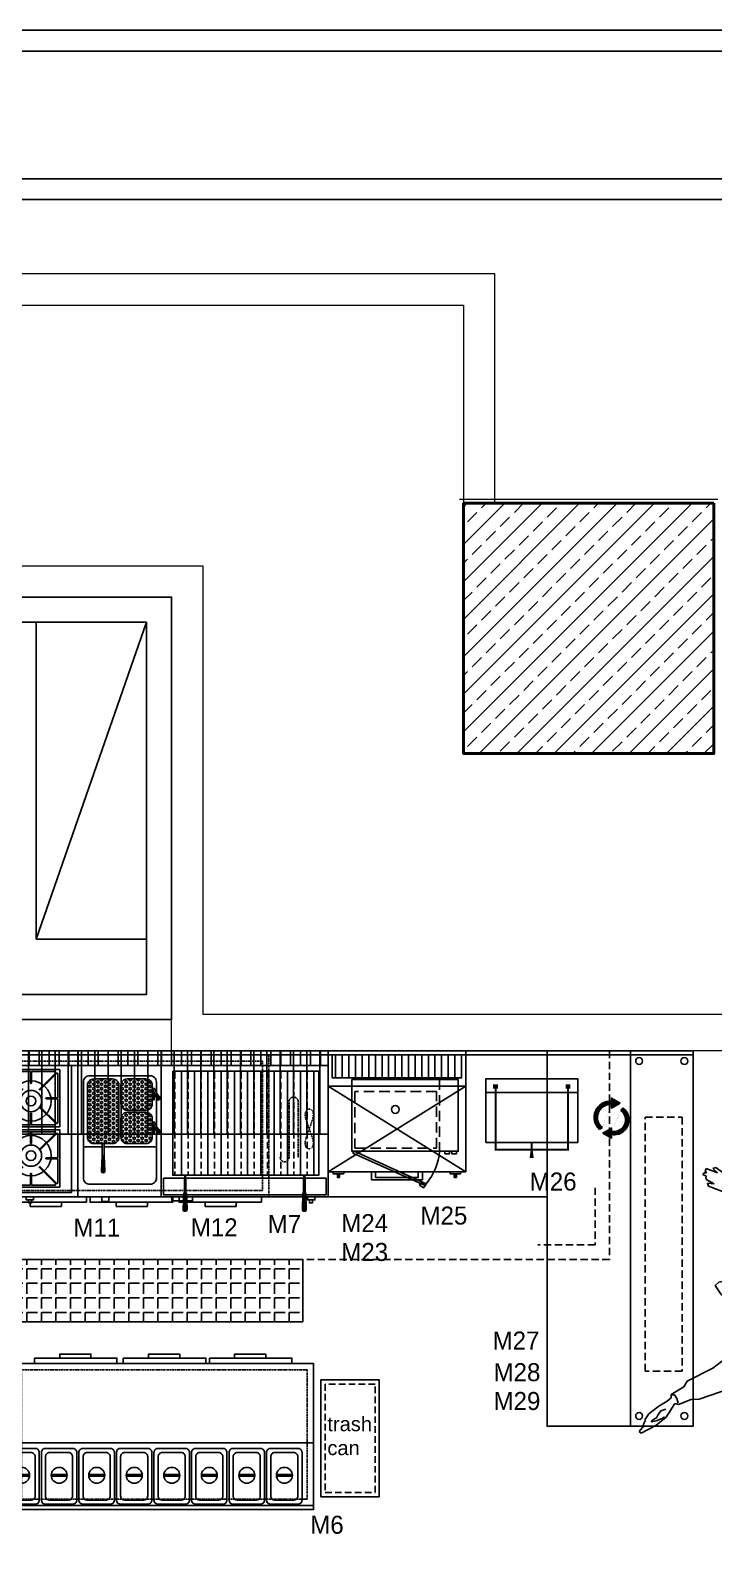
# Model space of a CAD drawing. Header units: millimetres. Extents: x 1650 to 6065, y 324 to 3836.
# Drawn here: x 3299 to 3627, y 2932 to 3657 of the extents above; entities that cross this region are included whole.
import ezdxf
from ezdxf.enums import TextEntityAlignment as Align

# ---------------------------------------------------------------- set-up
doc = ezdxf.new("R2010")
doc.units = ezdxf.units.MM
doc.linetypes.add('$0$4+1 daire_(K) TİP A - C BLOK$0$4+1 (K) 1$0$3+1 daire1$0$131121 243C_L00F00(plan)$0$HIDDEN2', pattern=[4.7625, 3.175, -1.5875])
doc.linetypes.add('DASHED', pattern=[0.75, 0.5, -0.25])
for name, color, linetype in [('002 Çizgi', 7, 'Continuous'), ('Kıtc-002 Çizgi', 7, 'Continuous'), ('S2000-002 Çizgi', 7, 'Continuous'), ('S2000-034 Soğuk Oda', 1, 'Continuous')]:
    doc.layers.add(name, color=color, linetype=linetype)
doc.layers.add('A-ANNO-PATT-1', color=7, linetype='Continuous', lineweight=5, true_color=0x737373)
for name, color, linetype, lineweight in [('A-WALL-FULL-3', 7, 'Continuous', 15), ('BAL-PERDE', 111, 'Continuous', 40), ('porselen kaplama', 181, 'Continuous', 5)]:
    doc.layers.add(name, color=color, linetype=linetype, lineweight=lineweight)
doc.styles.get("Standard").update_dxf_attribs({"font": 'arial.ttf'})
doc.styles.add('TAKSİM', font='GOTHIC.TTF', dxfattribs={"height": 20})
pattern_1 = [(360, (957.3524, 4611.26514), (-1e-16, -0.5588), [0.4064, -0.1524]), (270, (957.3524, 4611.26514), (-0.5588, 0), [0.4064, -0.1524])]

# ---------------------------------------------------------------- blocks, each defined once
blk = doc.blocks.new('R97')
at = {"color": 0, "linetype": 'ByBlock'}
for p, q in [((-428.7, 1250.1), (-474.6, 1228.1)), ((-340.5, 1252), (-428.7, 1250.1)), ((-248.7, 1257.5), (-340.5, 1252)), ((-153.2, 1252), (-248.7, 1257.5)), ((-125.6, 1239.1), (-153.2, 1252)), ((-54, 1233.6), (-125.6, 1239.1)), ((-44.8, 1226.3), (-54, 1233.6)), ((-17.3, 1239.1), (-44.8, 1226.3)), ((2.9, 1261.2), (-17.3, 1239.1)), ((25, 1266.7), (2.9, 1261.2)), ((72.7, 1286.9), (25, 1266.7)), ((87.4, 1294.2), (72.7, 1286.9)), ((74.6, 1270.3), (100.3, 1286.9)), ((131.5, 1279.5), (74.6, 1270.3)), ((100.3, 1286.9), (87.4, 1294.2)), ((120.5, 1242.8), (140.7, 1248.3)), ((124.2, 1239.1), (120.5, 1242.8)), ((120.5, 1228.1), (124.2, 1239.1)), ((126, 1259.3), (133.4, 1268.5)), ((137, 1257.5), (126, 1259.3)), ((133.4, 1268.5), (131.5, 1279.5)), ((140.7, 1248.3), (137, 1257.5)), ((-502.2, 1195.1), (-516.9, 1158.4)), ((-474.6, 1228.1), (-502.2, 1195.1)), ((-382.8, 1173.1), (-382.8, 1200.6)), ((-351.6, 1156.5), (-382.8, 1173.1)), ((-186.2, 1152.9), (-142.2, 1162.1)), ((-142.2, 1162.1), (-87.1, 1165.7)), ((-87.1, 1165.7), (-44.8, 1167.6)), ((-58.2, 1227.8), (-63.4, 1218.8)), ((-63.4, 1218.8), (-63.4, 1192.8)), ((-63.4, 1192.8), (-51.8, 1173.4)), ((-44.8, 1167.6), (-39.3, 1182.2)), ((-39.3, 1182.2), (32.3, 1187.7)), ((32.3, 1187.7), (104, 1198.8)), ((78.3, 1215.3), (120.5, 1228.1)), ((111.3, 1211.6), (78.3, 1215.3)), ((104, 1198.8), (111.3, 1211.6)), ((-568.3, 1011.6), (-531.6, 1092.3)), ((-531.6, 1092.3), (-513.2, 1118)), ((-522.4, 1064.8), (-500.3, 1090.5)), ((-516.9, 1158.4), (-505.9, 1119.8)), ((-505.9, 1119.8), (-491.2, 1092.3)), ((-491.2, 1092.3), (-472.8, 1079.5)), ((-309.3, 1118), (-351.6, 1156.5)), ((-340.5, 1151), (-309.3, 1158.4)), ((-309.3, 1158.4), (-186.2, 1152.9)), ((-283.6, 1090.5), (-309.3, 1118)), ((-268.9, 1064.8), (-283.6, 1090.5)), ((-268.9, 1092.3), (-210.1, 1074)), ((-173.4, 1119.8), (-204.6, 1151)), ((-156.9, 1079.5), (-173.4, 1119.8)), ((-123.8, 1130.9), (-169.7, 1110.7)), ((-66.9, 1130.9), (-123.8, 1130.9)), ((-81.5, 1063), (-54, 1086.8)), ((-48.5, 1119.8), (-66.9, 1130.9)), ((-54, 1086.8), (-48.5, 1119.8)), ((-538.9, 1004.2), (-522.4, 1064.8)), ((-494.8, 1020.7), (-500.3, 969.4)), ((-472.8, 1066.6), (-494.8, 1020.7)), ((-459.9, 1081.3), (-472.8, 1066.6)), ((-472.8, 1079.5), (-459.9, 1081.3)), ((-278.1, 1039.1), (-268.9, 1064.8)), ((-210.1, 1074), (-155, 1044.6)), ((-145.8, 1042.8), (-156.9, 1079.5)), ((-155, 1044.6), (-133, 1017.1)), ((-145.8, 1040.9), (-81.5, 1063)), ((-133, 1017.1), (-125.6, 980.4)), ((-581.2, 811.5), (-573.8, 949.2)), ((-573.8, 949.2), (-568.3, 1011.6)), ((-533.4, 910.6), (-538.9, 1004.2)), ((-480.1, 971.2), (-509.5, 910.6)), ((-500.3, 969.4), (-498.5, 945.5)), ((-450.7, 1002.4), (-480.1, 971.2)), ((-412.2, 1013.4), (-450.7, 1002.4)), ((-346, 1013.4), (-412.2, 1013.4)), ((-287.3, 1009.7), (-346, 1013.4)), ((-237.7, 996.9), (-287.3, 1009.7)), ((-210.1, 985.9), (-237.7, 996.9)), ((-212, 1000.6), (-210.1, 985.9)), ((-182.6, 989.5), (-212, 1000.6)), ((-171.6, 963.8), (-182.6, 989.5)), ((-173.4, 910.6), (-171.6, 963.8)), ((-125.6, 980.4), (-133, 930.8)), ((-544.4, 828), (-533.4, 910.6)), ((-509.5, 910.6), (-502.2, 855.6)), ((-252.4, 826.2), (-193.6, 872.1)), ((-193.6, 872.1), (-173.4, 910.6)), ((-164.2, 886.8), (-180.7, 879.4)), ((-177.1, 899.6), (-164.2, 892.3)), ((-164.2, 892.3), (-164.2, 886.8)), ((-133, 930.8), (-138.5, 897.8)), ((-138.5, 897.8), (-133, 848.2)), ((-544.4, 706.9), (-581.2, 811.5)), ((-537.1, 760.1), (-544.4, 828)), ((-502.2, 855.6), (-474.6, 807.9)), ((-489.3, 828), (-485.6, 776.7)), ((-474.6, 807.9), (-432.4, 782.2)), ((-265.2, 795), (-237.7, 817)), ((-237.7, 817), (-252.4, 826.2)), ((-226.7, 806), (-248.7, 800.5)), ((-210.1, 826.2), (-226.7, 806)), ((-197.3, 857.4), (-210.1, 826.2)), ((-133, 848.2), (-125.6, 796.8)), ((-125.6, 796.8), (-133, 751)), ((-500.3, 694.1), (-537.1, 760.1)), ((-485.6, 776.7), (-469.1, 734.4)), ((-469.1, 734.4), (-443.4, 695.9)), ((-432.4, 782.2), (-371.8, 773)), ((-371.8, 773), (-313, 778.5)), ((-313, 778.5), (-265.2, 795)), ((-158.7, 725.3), (-212, 710.6)), ((-133, 751), (-158.7, 725.3)), ((-79.7, 774.8), (-125.6, 780.3)), ((-39.3, 758.3), (-79.7, 774.8)), ((-61.3, 703.2), (-24.6, 739.9)), ((-24.6, 739.9), (-39.3, 758.3)), ((-505.9, 670.2), (-544.4, 706.9)), ((-463.6, 648.2), (-505.9, 670.2)), ((-445.2, 653.7), (-500.3, 694.1)), ((-404.8, 642.7), (-445.2, 653.7)), ((-443.4, 695.9), (-414, 664.7)), ((-414, 664.7), (-393.8, 639)), ((-212, 710.6), (-267.1, 681.2)), ((-243.4, 619.7), (-233.3, 682.3)), ((-202.3, 639.9), (-177.9, 676.4)), ((-177.9, 676.4), (-167.8, 719)), ((-164.2, 701.4), (-109.1, 690.4)), ((-109.1, 690.4), (-61.3, 703.2)), ((-439.7, 633.5), (-463.6, 648.2)), ((-384.6, 620.7), (-439.7, 633.5)), ((-393.8, 639), (-384.6, 620.7)), ((-384.8, 617.7), (-380.8, 583.4)), ((-380.8, 583.4), (-334.3, 462.4)), ((-225.2, 555.2), (-243.4, 619.7)), ((-232.7, 627.8), (-202.3, 639.9)), ((-174.8, 456.3), (-225.2, 555.2)), ((-334.3, 462.4), (-300, 361.5)), ((-160.6, 436.1), (-174.8, 456.3)), ((-162.6, 428), (-160.6, 436.1)), ((-94, 349.4), (-162.6, 428)), ((-300, 361.5), (-273.7, 357.4)), ((-273.7, 357.4), (-263.6, 325.1)), ((-263.6, 325.1), (-201, 272.7)), ((13.1, 262.6), (-94, 349.4)), ((-201, 272.7), (-61.7, 189.9)), ((23.2, 232.3), (13.1, 262.6)), ((75.7, 183.9), (23.2, 232.3)), ((-61.7, 189.9), (-23.3, 179.9)), ((-23.3, 179.9), (31.2, 145.6)), ((31.2, 145.6), (49.4, 145.6)), ((34.2, 151.3), (44.7, 172.1)), ((44.7, 172.1), (58.6, 186)), ((49.4, 145.6), (75.7, 72.9)), ((58.6, 186), (70.8, 184.3)), ((71.6, 169.8), (75.7, 183.9)), ((87.8, 149.6), (71.6, 169.8)), ((122.1, 117.3), (87.8, 149.6)), ((75.7, 72.9), (116.1, 24.5)), ((94.5, 62.3), (85.1, 73.8)), ((86.1, 111.3), (108.1, 97.8)), ((108.1, 97.8), (118.2, 74.1)), ((118.2, 74.1), (121.6, 60.6)), ((160.5, 72.9), (122.1, 117.3)), ((174.6, 40.6), (160.5, 72.9)), ((119.9, 47.1), (94.5, 62.3)), ((116.1, 24.5), (178.7, -26)), ((141.9, 36.9), (119.9, 47.1)), ((121.6, 60.6), (136.3, 47.9)), ((136.3, 47.9), (141.9, 36.9)), ((170.6, 38.6), (174.6, 40.6)), ((176.6, 14.4), (170.6, 38.6)), ((172.6, 10.4), (176.6, 14.4)), ((188.8, -19.9), (172.6, 10.4)), ((178.7, -26), (188.8, -19.9))]:
    blk.add_line(p, q, dxfattribs=at)
blk = doc.blocks.new('A$C0F9524AD')
at = {"layer": 'S2000-002 Çizgi'}
for points in [[(28.7, 57.61, 1), (27.03, 57.61), (27.4, 50.35), (28.33, 50.35)], [(2.19, 39.17, 1), (0.72, 38.39), (2.1, 36.57), (2.93, 37.01)], [(2.19, 23.14, 1), (0.72, 22.36), (2.1, 20.54), (2.93, 20.97)]]:
    blk.add_hatch(color=256, dxfattribs=at).paths.add_polyline_path(points)
h = blk.add_hatch(dxfattribs=at)
h.set_pattern_fill('HEX', color=256, scale=0.2, angle=180, style=0)
h.set_pattern_definition([(360, (-3709.6624, 5056.9235), (-1e-16, -1.099852), [0.635, -1.27]), (240, (-3709.6624, 5056.9235), (-0.95249977, 0.549926), [0.635, -1.27]), (300, (-3709.0274, 5056.9235), (-0.95249977, -0.549926), [0.635, -1.27])])
h.paths.add_polyline_path([(16.36, 29.47, 0.414214), (19.36, 32.47), (19.36, 41.47, 0.414214), (16.36, 44.47), (7.36, 44.47, 0.414214), (4.36, 41.47), (4.36, 32.47, 0.414214), (7.36, 29.47)])
h = blk.add_hatch(dxfattribs=at)
h.set_pattern_fill('HEX', color=256, scale=0.2, angle=180, style=0)
h.set_pattern_definition([(180, (3749.3886, 5040.9235), (-1e-16, -1.099852), [0.635, -1.27]), (300, (3749.3886, 5040.9235), (0.95249977, 0.549926), [0.635, -1.27]), (240, (3748.7536, 5040.9235), (0.95249977, -0.549926), [0.635, -1.27])])
h.paths.add_polyline_path([(32.36, 13.47, 0.414214), (35.36, 16.47), (35.36, 41.47, 0.414214), (32.36, 44.47), (23.36, 44.47, 0.414214), (20.36, 41.47), (20.36, 16.47, 0.414214), (23.36, 13.47)])
h = blk.add_hatch(dxfattribs=at)
h.set_pattern_fill('HEX', color=256, scale=0.2, angle=180, style=0)
h.set_pattern_definition([(360, (-3709.6624, 5040.9235), (-1e-16, -1.099852), [0.635, -1.27]), (240, (-3709.6624, 5040.9235), (-0.95249977, 0.549926), [0.635, -1.27]), (300, (-3709.0274, 5040.9235), (-0.95249977, -0.549926), [0.635, -1.27])])
h.paths.add_polyline_path([(16.36, 13.47, 0.414214), (19.36, 16.47), (19.36, 25.47, 0.414214), (16.36, 28.47), (7.36, 28.47, 0.414214), (4.36, 25.47), (4.36, 16.47, 0.414214), (7.36, 13.47)])
h = blk.add_hatch(dxfattribs=at)
h.set_pattern_fill('ANSI31', color=256, scale=1.5, angle=225, style=0)
h.set_pattern_definition([(270, (3692.638, 5064.124), (4.7625, -1e-15), [])])
h.paths.add_polyline_path([(0, 7), (0, 0), (40, 0), (40, 7)])
for p, q in [((27.4, 50.35), (27.03, 57.61)), ((28.33, 50.35), (28.7, 57.61)), ((27.4, 45.97), (2.32, 45.97)), ((27.4, 50.35), (28.33, 50.35)), ((37.32, 45.97), (28.33, 45.97)), ((2.1, 36.57), (0.72, 38.39)), ((2.1, 36.57), (2.93, 37.01)), ((2.93, 37.01), (2.19, 39.17)), ((2.1, 20.54), (0.72, 22.36)), ((2.93, 20.97), (2.19, 23.14)), ((2.1, 20.54), (2.93, 20.97))]:
    blk.add_line(p, q, dxfattribs=at)
for points in [[(40, 70), (0, 70), (0, 0), (40, 0)], [(28.5, 70), (25.22, 70), (25.22, 72.31), (28.5, 72.31)], [(40, 0), (0, 0), (0, 7), (40, 7)]]:
    blk.add_lwpolyline(points, close=True, dxfattribs=at)
for points in [[(37.32, 52.32), (37.32, 60.97, 0.414214), (34.32, 63.97), (5.32, 63.97, 0.414214), (2.32, 60.97), (2.32, 52.4)], [(2.32, 61.97), (2.32, 14.97, 0.414214), (5.32, 11.97), (34.32, 11.97, 0.414214), (37.32, 14.97), (37.32, 52.32)]]:
    blk.add_lwpolyline(points, format="xyb", dxfattribs=at)
for points in [[(7.36, 44.47), (16.36, 44.47, -0.414214), (19.36, 41.47), (19.36, 32.47, -0.414214), (16.36, 29.47), (7.36, 29.47, -0.414214), (4.36, 32.47), (4.36, 41.47, -0.414214)], [(32.36, 44.47), (23.36, 44.47, 0.414214), (20.36, 41.47), (20.36, 16.47, 0.414214), (23.36, 13.47), (32.36, 13.47, 0.414214), (35.36, 16.47), (35.36, 41.47, 0.414214)], [(7.36, 28.47), (16.36, 28.47, -0.414214), (19.36, 25.47), (19.36, 16.47, -0.414214), (16.36, 13.47), (7.36, 13.47, -0.414214), (4.36, 16.47), (4.36, 25.47, -0.414214)]]:
    blk.add_lwpolyline(points, format="xyb", close=True, dxfattribs=at)
for points in [[(27.4, 50.35), (27.4, 44.47), (28.33, 44.47), (28.33, 50.35)], [(2.1, 36.57), (3.45, 34.03), (4.28, 34.46), (2.93, 37.01)], [(4.28, 34.46), (4.28, 39.54), (3.34, 39.54), (3.34, 36.22)], [(4.28, 38.95), (4.28, 39.54)], [(4.28, 18.43), (4.28, 23.51), (3.34, 23.51), (3.34, 20.19)], [(4.28, 22.92), (4.28, 23.51)], [(2.1, 20.54), (3.45, 17.99), (4.28, 18.43), (2.93, 20.97)]]:
    blk.add_lwpolyline(points, dxfattribs=at)
for centre, start, end in [((27.86, 57.61), 341.43703, 198.56297), ((1.46, 38.78), 9.38009, 226.50604), ((1.46, 22.75), 9.38009, 226.50604)]:
    blk.add_arc(centre, 0.835, start, end, dxfattribs=at)
blk = doc.blocks.new('A$C3E822EE1')
at = {"layer": 'S2000-002 Çizgi'}
h = blk.add_hatch(dxfattribs=at)
h.set_pattern_fill('ANSI32', color=256, angle=180, style=0)
h.set_pattern_definition([(315, (-4249.49996, 7833.96362), (-0.265165043, -0.265165043), []), (315, (-4249.3232, 7833.96362), (-0.265165043, -0.265165043), [])])
h.paths.add_polyline_path([(12.1, 69), (10.72, 69), (10.69, 70), (12.14, 70)])
h.paths.add_polyline_path([(12.07, 68.17), (11.76, 68.17), (11.76, 62.37), (11.68, 61), (11.15, 61), (11.07, 62.37), (11.07, 68.17), (10.75, 68.17), (10.72, 69), (12.1, 69)])
h.paths.add_polyline_path([(12.2, 72), (10.62, 72), (10.48, 76.14, -0.437405), (11.18, 76.9), (11.64, 76.9, -0.437405), (12.35, 76.14)])
h.paths.add_polyline_path([(12.14, 70), (10.69, 70), (10.62, 72), (12.2, 72)])
h.paths.add_polyline_path([(11.6, 59.71), (11.23, 59.71), (11.15, 61), (11.68, 61)])
h = blk.add_hatch(dxfattribs=at)
h.set_pattern_fill('ANSI32', color=256, angle=180, style=0)
h.set_pattern_definition([(225, (4329.50004, 7833.96362), (0.265165043, -0.265165043), []), (225, (4329.32326, 7833.96362), (0.265165043, -0.265165043), [])])
h.paths.add_polyline_path([(67.9, 69), (69.28, 69), (69.31, 70), (67.86, 70)])
h.paths.add_polyline_path([(67.93, 68.17), (68.24, 68.17), (68.24, 62.37), (68.32, 61), (68.85, 61), (68.93, 62.37), (68.93, 68.17), (69.25, 68.17), (69.28, 69), (67.9, 69)])
h.paths.add_polyline_path([(67.8, 72), (69.38, 72), (69.52, 76.14, 0.437405), (68.82, 76.9), (68.36, 76.9, 0.437405), (67.65, 76.14)])
h.paths.add_polyline_path([(67.86, 70), (69.31, 70), (69.38, 72), (67.8, 72)])
h.paths.add_polyline_path([(68.4, 59.71), (68.77, 59.71), (68.85, 61), (68.32, 61)])
h = blk.add_hatch(dxfattribs=at)
h.set_pattern_fill('ANSI33', color=256, angle=225, style=0)
h.set_pattern_definition([(270, (3371.733, 5045.6104), (6.35, -2e-15), []), (270, (3368.558, 5042.4354), (6.35, -2e-15), [3.175, -1.5875])])
h.paths.add_polyline_path([(74.47, 9.71), (74.47, 59.71), (4.47, 59.71), (4.47, 9.71)])
h = blk.add_hatch(dxfattribs=at)
h.set_pattern_fill('ANSI31', color=256, scale=1.5, angle=225, style=0)
h.set_pattern_definition([(270, (3371.7327, 5050.6104), (4.7625, -1e-15), [])])
h.paths.add_polyline_path([(0, 7), (0, 0), (80, 0), (80, 7)])
for p, q in [((10.48, 76.14), (10.75, 68.17)), ((10.75, 68.17), (10.48, 76.14)), ((11.64, 76.9), (11.18, 76.9)), ((11.18, 76.9), (11.64, 76.9)), ((12.35, 76.14), (12.07, 68.17)), ((67.65, 76.14), (67.93, 68.17)), ((68.36, 76.9), (68.82, 76.9)), ((68.82, 76.9), (68.36, 76.9)), ((69.52, 76.14), (69.25, 68.17)), ((69.25, 68.17), (69.52, 76.14)), ((10.75, 68.17), (11.07, 68.17)), ((11.07, 68.17), (10.75, 68.17)), ((11.07, 68.17), (11.07, 62.37)), ((11.76, 68.17), (11.76, 62.37)), ((12.07, 68.17), (11.76, 68.17)), ((67.93, 68.17), (68.24, 68.17)), ((68.24, 68.17), (68.24, 62.37)), ((68.93, 68.17), (68.93, 62.37)), ((69.25, 68.17), (68.93, 68.17)), ((68.93, 68.17), (69.25, 68.17)), ((11.07, 62.37), (11.23, 59.71)), ((11.23, 59.71), (11.6, 59.71)), ((11.6, 59.71), (11.23, 59.71)), ((11.76, 62.37), (11.6, 59.71)), ((68.24, 62.37), (68.4, 59.71)), ((68.77, 59.71), (68.4, 59.71)), ((68.4, 59.71), (68.77, 59.71)), ((68.93, 62.37), (68.77, 59.71))]:
    blk.add_line(p, q, dxfattribs=at)
for points in [[(8.98, 71.46), (7.52, 71.46), (7.52, 72.92), (8.98, 72.92)], [(80, 70), (0, 70), (0, 0), (80, 0)], [(79, 61), (1, 61), (1, 69), (79, 69)], [(9.94, 70), (6.3, 70), (6.3, 71.46), (9.94, 71.46)], [(75, 70), (65, 70), (65, 72), (75, 72)], [(74.47, 9.71), (4.47, 9.71), (4.47, 59.71), (74.47, 59.71)], [(80, 0), (0, 0), (0, 7), (80, 7)]]:
    blk.add_lwpolyline(points, close=True, dxfattribs=at)
for centre, start, end in [((11.18, 76.19), 90, 184.49917), ((11.18, 76.19), 90, 184.49917), ((11.64, 76.19), 355.50083, 90), ((68.36, 76.19), 90, 184.49917), ((68.82, 76.19), 355.50083, 90), ((68.82, 76.19), 355.50083, 90)]:
    blk.add_arc(centre, 0.706, start, end, dxfattribs=at)
blk = doc.blocks.new('A$C604B7618')
at = {"layer": 'Kıtc-002 Çizgi'}
blk.add_lwpolyline([(0, 30.57), (30.57, 30.57), (30.57, 0), (0, 0), (0, 30.57)], dxfattribs=at)
blk.add_lwpolyline([(15.55, 29.52), (15.55, 23.44, -0.414214), (15.34, 23.23), (15.23, 23.23, -0.414214), (15.02, 23.44), (15.02, 29.52), (2.68, 29.52, 0.668179), (2.31, 28.63), (10.81, 20.13, -0.810443), (10.38, 19.82), (1.59, 28.61, 0.668179), (1.05, 28.39), (1.05, 15.55), (7.13, 15.55, -0.414214), (7.34, 15.34), (7.34, 15.23, -0.414214), (7.13, 15.02), (1.05, 15.02), (1.05, 2.68, 0.668179), (1.94, 2.31), (10.43, 10.81, -0.810443), (10.75, 10.38), (1.96, 1.59, 0.668179), (2.18, 1.05), (15.02, 1.05), (15.02, 7.13, -0.414214), (15.23, 7.34), (15.34, 7.34, -0.414214), (15.55, 7.13), (15.55, 1.05), (27.88, 1.05, 0.668179), (28.26, 1.94), (19.76, 10.43, -0.810443), (20.19, 10.75), (28.98, 1.96, 0.668179), (29.52, 2.18), (29.52, 15.02), (23.44, 15.02, -0.414214), (23.23, 15.23), (23.23, 15.34, -0.414214), (23.44, 15.55), (29.52, 15.55), (29.52, 28.39, 0.668179), (28.98, 28.61), (20.19, 19.82, -0.810443), (19.76, 20.13), (28.26, 28.63, 0.668179), (27.88, 29.52)], format="xyb", close=True, dxfattribs=at)
for radius in [10.75, 5.66, 2.6]:
    blk.add_circle((15.28, 13.8), radius, dxfattribs=at)
blk = doc.blocks.new('A$C7A250C34')
at = {"layer": 'S2000-002 Çizgi'}
h = blk.add_hatch(dxfattribs=at)
h.set_pattern_fill('ANSI31', color=256, scale=1.5, angle=45, style=0)
h.set_pattern_definition([(90, (-2508.419, -6412.801), (-4.7625, 9e-16), [])])
h.paths.add_polyline_path([(0, 72.92), (0, 65.92), (80, 65.92), (80, 72.92)])
for points in [[(0, 2.92), (80, 2.92), (80, 72.92), (0, 72.92)], [(80, 65.92), (0, 65.92), (0, 72.92), (80, 72.92)], [(3, 4.92), (77, 4.92), (77, 65.92), (3, 65.92)], [(21.2, 2.92), (24.84, 2.92), (24.84, 1.46), (21.2, 1.46)], [(22.17, 1.46), (23.62, 1.46), (23.62, 0), (22.17, 0)], [(31.05, 2.92), (34.69, 2.92), (34.69, 1.46), (31.05, 1.46)], [(32.02, 1.46), (33.47, 1.46), (33.47, 0), (32.02, 0)], [(44.56, 2.92), (48.2, 2.92), (48.2, 1.46), (44.56, 1.46)], [(45.52, 1.46), (46.98, 1.46), (46.98, 0), (45.52, 0)], [(55.2, 2.92), (58.84, 2.92), (58.84, 1.46), (55.2, 1.46)], [(56.16, 1.46), (57.62, 1.46), (57.62, 0), (56.16, 0)]]:
    blk.add_lwpolyline(points, close=True, dxfattribs=at)
at = {"layer": 'S2000-002 Çizgi', "yscale": 0.8999999999996362}
for p, xscale, zscale in [((36.24, 36.4), -0.8999999999996362, 0.9), ((43.76, 36.4), 0.8999999999996362, 0.8999999999996362)]:
    blk.add_blockref('A$C604B7618', p, dxfattribs=dict(at, xscale=xscale, zscale=zscale))
at = {"layer": 'S2000-002 Çizgi', "yscale": 0.8999999999996362, "rotation": 180}
for p, xscale, zscale in [((36.24, 35.06), 0.8999999999996362, 0.8999999999996362), ((43.76, 35.06), -0.8999999999996362, 0.9)]:
    blk.add_blockref('A$C604B7618', p, dxfattribs=dict(at, xscale=xscale, zscale=zscale))
blk = doc.blocks.new('A$C67BA2794')
at = {"layer": 'S2000-002 Çizgi'}
blk.add_lwpolyline([(0, 7.57), (44, 7.57), (44, 38.03), (0, 38.03)], close=True, dxfattribs=at)
blk.add_lwpolyline([(44, 31.48), (0, 31.48)], dxfattribs=at)
for points, const_width in [([(3.46, 34.35), (5.8, 34.35)], 2), ([(4.63, 34.03), (4.63, 4.11), (22, 4.11)], 1), ([(39.37, 34.03), (39.37, 4.11), (22, 4.11)], 1), ([(40.54, 34.35), (38.2, 34.35)], 2)]:
    blk.add_lwpolyline(points, dxfattribs=dict(at, const_width=const_width))
blk.add_lwpolyline([(21.94, 7.48, 1, 1, 0), (21.94, 3.72, 1, 2, 0), (21.94, 0, 2, 2, 0)], format="xyseb", dxfattribs=at)
blk = doc.blocks.new('A$C562E209C')
at = {"layer": 'S2000-002 Çizgi'}
h = blk.add_hatch(dxfattribs=at)
h.set_pattern_fill('ANSI31', color=256, angle=45, style=0)
h.set_pattern_definition([(90, (-2777.067, -8355.0508), (-3.175, 7e-16), [])])
h.paths.add_polyline_path([(64, 48.81), (64, 59.81), (2, 59.81), (2, 48.81)])
for p, q in [((0, 44.81), (66, 3.81)), ((66, 44.81), (0, 3.81))]:
    blk.add_line(p, q, dxfattribs=at)
for points in [[(0, 61.81), (66, 61.81), (66, 3.81), (0, 3.81)], [(2, 59.81), (64, 59.81), (64, 48.81), (2, 48.81)], [(0, 44.81), (66, 44.81), (66, 3.81), (0, 3.81)], [(7.47, 2.81), (2.47, 2.81), (2.47, 3.81), (7.47, 3.81)], [(5.47, 1.14), (4.47, 1.14), (4.47, 2.81), (5.47, 2.81)], [(20.75, 0), (45.25, 0), (45.25, 3.81), (20.75, 3.81)], [(22.75, 1), (43.25, 1), (43.25, 3.81), (22.75, 3.81)], [(58.53, 2.81), (63.53, 2.81), (63.53, 3.81), (58.53, 3.81)], [(60.53, 1.14), (61.53, 1.14), (61.53, 2.81), (60.53, 2.81)]]:
    blk.add_lwpolyline(points, close=True, dxfattribs=at)
for points in [[(4.97, 2.81), (4.97, 1.14)], [(61.03, 2.81), (61.03, 1.14)]]:
    blk.add_lwpolyline(points, dxfattribs=at)
blk = doc.blocks.new('A$C5ACE57BF')
at = {"layer": 'S2000-002 Çizgi', "linetype": 'DASHED', "ltscale": 10}
blk.add_line((9, 51.89), (9, 17.49), dxfattribs=at)
at = {"layer": 'S2000-002 Çizgi'}
for points in [[(0, 51.89), (51, 51.89), (51, 17.49), (0, 17.49)], [(0.91, 17.49), (3.16, 17.49), (3.16, 16.29), (0.91, 16.29)], [(4.19, 17.49), (6.44, 17.49), (6.44, 16.29), (4.19, 16.29)], [(15.95, 1.09), (50.53, 16.66), (49.98, 17.49), (15.39, 1.92)], [(15.95, 1.09), (17.85, 2.36), (18.58, 1.27), (16.68, 0)]]:
    blk.add_lwpolyline(points, close=True, dxfattribs=at)
at = {"layer": 'S2000-002 Çizgi', "linetype": 'DASHED', "ltscale": 10}
blk.add_lwpolyline([(10.38, 46.15), (49.61, 46.15), (49.61, 18.96), (10.38, 18.96)], close=True, dxfattribs=at)
at = {"layer": 'S2000-002 Çizgi'}
blk.add_circle((30.19, 37.53), 1.85, dxfattribs=at)
blk.add_arc((36.09, 19.51), 27.17, 184.27712, 220.36586, dxfattribs=at)
blk = doc.blocks.new('A$C76c64945')
at = {"layer": 'S2000-002 Çizgi'}
blk.add_line((160, 72.6), (0, 72.6), dxfattribs=at)
for points in [[(160, 4.6), (160, 74.6), (0, 74.6), (0, 4.6)], [(44.21, 1.96), (4.61, 1.96), (4.61, 4.6), (44.21, 4.6)], [(32.08, 1.96), (17.13, 1.96), (17.13, 0), (32.08, 0)], [(85.47, 1.96), (45.87, 1.96), (45.87, 4.6), (85.47, 4.6)], [(73.34, 1.96), (58.4, 1.96), (58.4, 0), (73.34, 0)], [(128.1, 1.96), (88.5, 1.96), (88.5, 4.6), (128.1, 4.6)], [(115.97, 1.96), (101.03, 1.96), (101.03, 0), (115.97, 0)]]:
    blk.add_lwpolyline(points, close=True, dxfattribs=at)
at = {"layer": 'S2000-002 Çizgi', "linetype": 'DASHED'}
blk.add_lwpolyline([(131.52, 72.6), (131.52, 4.6)], dxfattribs=at)
blk.add_lwpolyline([(128.52, 69.6), (3, 69.6), (3, 7.6), (128.52, 7.6)], close=True, dxfattribs=at)
for points in [[(145.64, 23.55), (145.64, 50.23, 1), (141.3, 50.23)], [(141.3, 50.23), (141.3, 23.55, -1), (136.95, 23.55)]]:
    blk.add_lwpolyline(points, format="xyb", dxfattribs=at)
at = {"layer": 'S2000-002 Çizgi', "linetype": 'DASHED', "ltscale": 0.1}
blk.add_lwpolyline([(152.95, 44.12), (152.78, 42.66), (152.33, 40.96), (151.68, 39.09), (150.95, 37.14), (150.21, 35.2), (149.57, 33.33), (149.12, 31.63), (148.95, 30.17), (149.12, 29.03), (149.57, 28.21), (150.21, 27.72), (150.95, 27.56), (151.68, 27.72), (152.33, 28.21), (152.78, 29.03), (152.95, 30.17), (152.78, 31.63), (152.33, 33.33), (151.68, 35.2), (150.95, 37.14), (150.21, 39.09), (149.57, 40.96), (149.12, 42.66), (148.95, 44.12), (149.12, 45.26), (149.57, 46.08), (150.21, 46.57), (150.95, 46.73), (151.68, 46.57), (152.33, 46.08), (152.78, 45.26)], close=True, dxfattribs=at)
blk = doc.blocks.new('A$C469D6A64')
at = {"layer": 'S2000-002 Çizgi'}
blk.add_line((188, 72.6), (0, 72.6), dxfattribs=at)
for points in [[(188, 4.6), (188, 74.6), (0, 74.6), (0, 4.6)], [(49.95, 1.96), (10.35, 1.96), (10.35, 4.6), (49.95, 4.6)], [(37.82, 1.96), (22.87, 1.96), (22.87, 0), (37.82, 0)], [(91.21, 1.96), (51.61, 1.96), (51.61, 4.6), (91.21, 4.6)], [(79.08, 1.96), (64.14, 1.96), (64.14, 0), (79.08, 0)], [(133.84, 1.96), (94.24, 1.96), (94.24, 4.6), (133.84, 4.6)], [(121.71, 1.96), (106.77, 1.96), (106.77, 0), (121.71, 0)]]:
    blk.add_lwpolyline(points, close=True, dxfattribs=at)
at = {"layer": 'S2000-002 Çizgi', "linetype": 'DASHED'}
blk.add_lwpolyline([(143, 72.6), (143, 4.6)], dxfattribs=at)
blk.add_lwpolyline([(140, 69.6), (3, 69.6), (3, 7.6), (140, 7.6)], close=True, dxfattribs=at)
for points in [[(177.67, 19.28), (151, 19.28, -1), (151, 23.63)], [(151, 14.93), (177.67, 14.93, 1), (177.67, 19.28)]]:
    blk.add_lwpolyline(points, format="xyb", dxfattribs=at)
at = {"layer": 'S2000-002 Çizgi', "linetype": 'DASHED', "ltscale": 0.1}
blk.add_lwpolyline([(171.56, 7.62), (170.1, 7.8), (168.4, 8.25), (166.54, 8.89), (164.59, 9.63), (162.64, 10.36), (160.78, 11), (159.07, 11.46), (157.62, 11.63), (156.47, 11.46), (155.66, 11), (155.17, 10.36), (155, 9.63), (155.17, 8.89), (155.66, 8.25), (156.47, 7.8), (157.62, 7.62), (159.07, 7.8), (160.78, 8.25), (162.64, 8.89), (164.59, 9.63), (166.54, 10.36), (168.4, 11), (170.1, 11.46), (171.56, 11.63), (172.7, 11.46), (173.52, 11), (174.01, 10.36), (174.17, 9.63), (174.01, 8.89), (173.52, 8.25), (172.7, 7.8)], close=True, dxfattribs=at)
blk = doc.blocks.new('A$C01E77913')
at = {"layer": 'S2000-002 Çizgi'}
for points in [[(2, 26.8), (15, 26.8, -0.414214), (17, 24.8), (17, 2, -0.414214), (15, 0), (2, 0, -0.414214), (0, 2), (0, 24.8, -0.414214)], [(4, 24.8), (13, 24.8, -0.414214), (15, 22.8), (15, 4, -0.414214), (13, 2), (4, 2, -0.414214), (2, 4), (2, 22.8, -0.414214)]]:
    blk.add_lwpolyline(points, format="xyb", close=True, dxfattribs=at)
blk.add_lwpolyline([(4.71, 14.27), (12.21, 14.27), (12.21, 13.52), (4.71, 13.52)], close=True, dxfattribs=at)
blk.add_circle((8.46, 13.87), 3.82, dxfattribs=at)
blk = doc.blocks.new('A$Cb95eef42')
at = {"layer": '002 Çizgi', "color": 7}
blk.add_line((188, 72.6), (0, 72.6), dxfattribs=at)
blk.add_lwpolyline([(0, 42.6), (188.01, 42.6), (188.01, 74.6), (0, 74.6)], close=True, dxfattribs=at)
at = {"layer": '002 Çizgi', "color": 7, "xscale": -1, "rotation": 180}
for p in [(5.51, 72), (23.51, 72), (41.51, 72), (59.51, 72), (77.51, 72), (95.51, 72), (113.51, 72), (131.51, 72), (149.51, 72), (167.51, 71.6)]:
    blk.add_blockref('A$C01E77913', p, dxfattribs=at)
at = {"layer": 'S2000-002 Çizgi'}
blk.add_blockref('A$C469D6A64', (0, 0), dxfattribs=at)
blk = doc.blocks.new('A$Cc19288bc')
at = {"color": 4}
blk.add_lwpolyline([(28, 0), (28, 56), (0, 56), (0, 0), (28, 0)], dxfattribs=at)
at = {"color": 4, "linetype": '$0$4+1 daire_(K) TİP A - C BLOK$0$4+1 (K) 1$0$3+1 daire1$0$131121 243C_L00F00(plan)$0$HIDDEN2'}
blk.add_lwpolyline([(26, 2), (26, 54), (2, 54), (2, 2)], close=True, dxfattribs=at)
at = {"color": 4, "insert": (3.09, 19.83), "char_height": 6.889, "width": 73.7648, "attachment_point": 7}
blk.add_mtext('trash\\Pcan', dxfattribs=at)

msp = doc.modelspace()

# ---------------------------------------------------------------- hatches: boundary and pattern name
h = msp.add_hatch()
h.set_pattern_fill('ANGLE', color=256, angle=630)
h.set_pattern_definition([(270, (-2373.985, 5319.009), (6.985, 1e-14), [5.08, -1.905]), (360, (-2373.985, 5319.009), (-1e-14, 6.985), [5.08, -1.905])])
h.paths.add_polyline_path([(3280.199, 3067.33), (3280.199, 3037.33), (3430.199, 3037.33), (3430.199, 3067.33)])
at = {"layer": 'A-ANNO-PATT-1'}
h = msp.add_hatch(dxfattribs=at)
h.set_pattern_fill('ANSI33', color=256, scale=2, style=0)
h.set_pattern_definition([(45, (-71799.261, 82599.877), (-8.9802561, 8.9802561), []), (45, (-71790.281, 82599.877), (-8.9802561, 8.9802561), [6.35, -3.175])])
h.paths.add_polyline_path([(3627.272, 3429.83), (3507.272, 3429.83), (3507.272, 3309.83), (3627.272, 3309.83)])
at = {"layer": 'S2000-002 Çizgi', "transparency": 33554636}
h = msp.add_hatch(dxfattribs=at)
h.set_pattern_fill('ANSI31', color=1, scale=2, angle=45)
h.set_pattern_definition([(90, (-24507.9666, 20081.527), (-6.35, 0), [])])
h.paths.add_polyline_path([(3047.012, 3167.33), (3047.012, 3127.33), (3442.312, 3127.33), (3442.312, 3167.33)])
at = {"layer": 'S2000-002 Çizgi'}
h = msp.add_hatch(dxfattribs=at)
h.set_pattern_fill('ANGLE', color=256, scale=0.08, style=0)
h.set_pattern_definition(pattern_1)
edge = h.paths.add_edge_path()
edge.add_line((3578.162, 3141.599), (3578.162, 3143.199))
edge.add_ellipse((3577.698, 3135.406), major_axis=(5.52, -5.52), ratio=1, start_angle=131.599524, end_angle=272.987034)
edge.add_line((3572.474, 3129.606), (3573.829, 3130.569))
edge.add_ellipse((3577.7, 3135.414), major_axis=(4.385, -4.385), ratio=1, start_angle=130.729613, end_angle=276.386175, ccw=False)
h.paths.add_polyline_path([(3578.162, 3139.87), (3582.34, 3142.283), (3578.162, 3144.695)])
h = msp.add_hatch(dxfattribs=at)
h.set_pattern_fill('ANGLE', color=256, scale=0.08, style=0)
h.set_pattern_definition(pattern_1)
edge = h.paths.add_edge_path()
edge.add_ellipse((3579.468, 3134.196), major_axis=(3.926, -3.926), ratio=1, start_angle=-58.608866, end_angle=99.120041, ccw=False)
edge.add_line((3578.162, 3128.799), (3578.162, 3127.199))
edge.add_ellipse((3579.494, 3134.205), major_axis=(-5.043, -5.043), ratio=1, start_angle=34.232475, end_angle=188.283831)
edge.add_line((3583.757, 3139.922), (3582.722, 3138.695))
h.paths.add_polyline_path([(3573.983, 3127.883), (3578.162, 3125.47), (3578.162, 3130.295)])

# ---------------------------------------------------------------- linework, layer by layer
msp.add_line((3302.272, 3220.83, 0), (3355.272, 3372.83, 0))
at = {"elevation": 0}
for points in [[(1812.193, 716.641), (5927.193, 716.641), (5927.193, 3656.641), (1812.193, 3656.641)], [(1822.193, 726.641), (5917.193, 726.641), (5917.193, 3646.641), (1822.193, 3646.641)], [(2484.846, 324.381), (2484.846, 3585.452), (4439.712, 3585.452), (4439.712, 324.381)], [(2494.846, 334.381), (2494.846, 3575.452), (4429.712, 3575.452), (4429.712, 334.381)], [(3302.272, 3220.83), (3355.272, 3220.83), (3355.272, 3372.83), (3302.272, 3372.83)], [(3442.312, 3097.33), (3547.312, 3097.33), (3547.312, 3167.33), (3442.312, 3167.33)], [(3442.312, 3165.33), (3547.312, 3165.33), (3547.312, 3167.33), (3442.312, 3167.33)], [(3617.312, 3167.33), (3547.312, 3167.33), (3547.312, 2987.33), (3617.312, 2987.33)], [(3547.312, 3165.33), (3617.312, 3165.33), (3617.312, 3167.33), (3547.312, 3167.33)], [(3617.312, 3167.33), (3587.312, 3167.33), (3587.312, 2987.33), (3617.312, 2987.33)], [(3430.199, 3037.33), (3430.199, 3067.33), (3280.199, 3067.33), (3280.199, 3037.33)]]:
    msp.add_lwpolyline(points, close=True, dxfattribs=at)
at = {"layer": 'A-WALL-FULL-3'}
for p, q in [((3057.312, 3399.83, 0), (3382.272, 3399.83, 0)), ((3367.272, 3384.83, 0), (3057.312, 3384.83, 0)), ((3367.272, 3167.33, 0), (3367.272, 3384.83, 0)), ((2837.312, 3182.33, 0), (3367.272, 3182.33, 0)), ((3767.312, 3167.33, 0), (2837.312, 3167.33, 0))]:
    msp.add_line(p, q, dxfattribs=at)
at = {"layer": 'A-WALL-FULL-3', "elevation": 0}
for points in [[(2997.312, 3575.452), (2997.312, 3524.83), (3507.272, 3524.83), (3507.272, 3429.83)], [(3522.272, 3429.83), (3522.272, 3539.83), (3014.812, 3539.83), (3014.812, 3575.452)], [(3382.272, 3399.83), (3382.272, 3184.831), (4439.712, 3184.831)]]:
    msp.add_lwpolyline(points, dxfattribs=at)
at = {"layer": 'BAL-PERDE', "elevation": 0}
msp.add_lwpolyline([(3627.272, 3429.83), (3507.272, 3429.83), (3507.272, 3309.83), (3627.272, 3309.83)], close=True, dxfattribs=at)
at = {"layer": 'porselen kaplama'}
msp.add_line((3505.272, 3431.83, 0), (3629.272, 3431.83, 0), dxfattribs=at)
at = {"layer": 'porselen kaplama', "elevation": 0}
msp.add_lwpolyline([(2484.846, 3585.452), (4439.712, 3585.452), (4439.712, 324.381), (2484.846, 324.381)], close=True, dxfattribs=at)
msp.add_lwpolyline([(2484.846, 3585.452), (4439.712, 3585.452), (4439.712, 324.381), (2484.846, 324.381)], close=True, dxfattribs=at)
at = {"layer": 'S2000-002 Çizgi'}
for p, q in [((3582.722, 3138.695, 0), (3583.757, 3139.922, 0)), ((3573.829, 3130.569, 0), (3572.474, 3129.606, 0))]:
    msp.add_line(p, q, dxfattribs=at)
at = {"layer": 'S2000-002 Çizgi', "linetype": 'DASHED', "ltscale": 7, "elevation": 0}
for points in [[(2932.612, 3167.33), (3577.312, 3167.33), (3577.312, 3067.33), (2932.612, 3067.33)], [(3594.405, 3135.508), (3612.027, 3135.508), (3612.027, 3013.748), (3594.405, 3013.748)]]:
    msp.add_lwpolyline(points, close=True, dxfattribs=at)
at = {"layer": 'S2000-002 Çizgi', "color": 1, "elevation": 0}
msp.add_lwpolyline([(3047.012, 3127.33), (3442.312, 3127.33), (3442.312, 3167.33), (3047.012, 3167.33)], close=True, dxfattribs=at)
at = {"layer": 'S2000-002 Çizgi', "elevation": 0}
for points in [[(3582.34, 3142.283), (3578.162, 3144.695), (3578.162, 3139.87)], [(3573.983, 3127.883), (3578.162, 3130.295), (3578.162, 3125.47)]]:
    msp.add_lwpolyline(points, close=True, dxfattribs=at)
at = {"layer": 'S2000-002 Çizgi', "linetype": 'DASHED', "ltscale": 7, "elevation": 0}
msp.add_lwpolyline([(3570.312, 3101.704), (3570.312, 3074.33), (3542.938, 3074.33)], dxfattribs=at)
at = {"layer": 'S2000-002 Çizgi'}
for centre in [(3591.457, 3162.421, 0), (3613.167, 3162.421, 0), (3591.457, 2992.238, 0), (3613.167, 2992.238, 0)]:
    msp.add_circle(centre, 1.648, dxfattribs=at)
for centre, radius, start, end in [((3577.698, 3135.406, 0), 7.806, 86.599524, 227.987034), ((3577.7, 3135.414, 0), 6.202, 85.729613, 231.386175), ((3579.494, 3134.205, 0), 7.132, 259.232475, 53.283831), ((3579.468, 3134.196, 0), 5.553, 256.391134, 54.120041)]:
    msp.add_arc(centre, radius, start, end, dxfattribs=at)
at = {"layer": 'S2000-034 Soğuk Oda', "elevation": 0}
for points in [[(3145.312, 3384.83), (3145.312, 3384.83), (3367.272, 3384.83), (3367.272, 3182.33), (3145.312, 3182.33)], [(3145.312, 3190.33), (3145.312, 3223.581), (3157.312, 3223.581), (3157.312, 3194.33), (3355.272, 3194.33), (3355.272, 3372.83), (3157.312, 3372.83), (3157.312, 3343.581), (3145.312, 3343.581), (3145.312, 3376.83)]]:
    msp.add_lwpolyline(points, dxfattribs=at)

# ---------------------------------------------------------------- block references
at = {"rotation": 180}
for name, p in [('A$C3E822EE1', (3442.312, 3167.33, 0)), ('A$Cb95eef42', (3435.318, 3021.928))]:
    msp.add_blockref(name, p, dxfattribs=at)
at = {"xscale": -0.1, "yscale": 0.1, "zscale": 0.1, "rotation": 348.2408145804578}
msp.add_blockref('R97', (3610.421, 2982.933, 0), dxfattribs=at)
msp.add_blockref('A$Cc19288bc', (3438.876, 2953.548))
at = {"layer": 'porselen kaplama'}
msp.add_blockref('A$C76c64945', (3282.312, 3092.731, 0), dxfattribs=at)
at = {"layer": 'S2000-002 Çizgi', "xscale": -1}
for name, p in [('A$C7A250C34', (3322.312, 3094.414, 0)), ('A$C5ACE57BF', (3504.751, 3101.655, 0))]:
    msp.add_blockref(name, p, dxfattribs=at)
at = {"layer": 'S2000-002 Çizgi', "rotation": 179.9999999998511}
msp.add_blockref('A$C0F9524AD', (3362.312, 3167.33, 0), dxfattribs=at)
at = {"layer": 'S2000-002 Çizgi'}
for name, p in [('A$C562E209C', (3442.312, 3105.517, 0)), ('A$C67BA2794', (3517.997, 3115.855, 0))]:
    msp.add_blockref(name, p, dxfattribs=at)

# ---------------------------------------------------------------- texts
at = {"style": 'TAKSİM'}
for s, p in [('M26', (3550.237, 3100.319, 0)), ('M25', (3497.856, 3084.022, 0)), ('M11', (3331.401, 3078.269, 0)), ('M12', (3387.691, 3078.356, 0)), ('M7', (3421.363, 3079.961, 0)), ('M24', (3459.844, 3080.39, 0)), ('M23', (3459.844, 3066.566, 0)), ('M27', (3532.419, 3024.093, 0)), ('M28', (3532.88, 3008.922, 0)), ('M29', (3532.88, 2995.099, 0)), ('M6', (3441.754, 2935.769, 0))]:
    msp.add_text(s, height=8.64, dxfattribs=at).set_placement(p, align=Align.CENTER)

doc.saveas('drawing.dxf')
